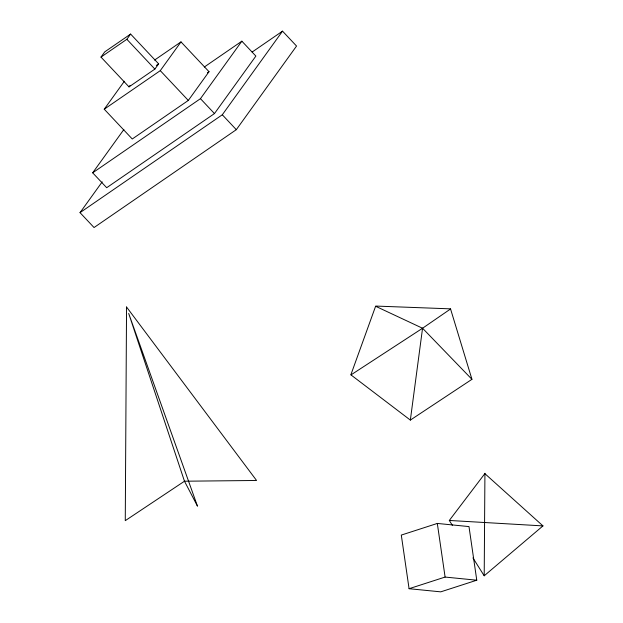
<?xml version="1.0" encoding="UTF-8"?>
<svg xmlns="http://www.w3.org/2000/svg" width="623" height="623" viewBox="0 0 623 623"><rect width="100%" height="100%" fill="white"/><g stroke="black" fill="none" stroke-linecap="round" stroke-linejoin="round"><path stroke-width="0.93" d="M452.384 525.345L449.308 520.462L484.85 473.62L542.968 525.905L484.203 575.792L484.928 473.254M410.347 420.089L471.946 379.321L450.522 308.852L375.685 306.064L350.858 374.812L410.347 420.089L422.558 328.243L450.585 308.953M100.988 57.09L104.75 51.865L130.62 34.07L158.647 63.865L154.878 69.091L129.016 86.885L100.988 57.09L126.858 39.296L130.62 34.07M154.566 60.073L180.989 41.897L209.017 71.692L188.31 100.435L132.263 138.991L104.243 109.196L124.382 81.231M129.016 86.885L130.09 85.39M104.243 109.196L160.282 70.648L180.989 41.897M204.344 66.996L241.864 41.18L255.874 56.078L214.468 113.573L106.689 187.71L92.679 172.82L123.876 129.498M252.159 52.044L282.531 31.15L296.548 46.047L236.312 129.677L94.05 227.535L80.032 212.645L102.195 181.869M92.679 172.82L200.458 98.675L241.864 41.18M80.032 212.645L222.302 114.78L282.531 31.15M156.295 65.477L158.647 63.865M207.412 72.79L209.017 71.692M351.045 374.851L422.558 328.243L471.946 379.321M437.315 523.437L401.298 535.079L409.077 588.704L440.749 591.85L476.774 580.208L468.987 526.583L437.315 523.437L445.102 577.062L476.774 580.208M409.077 588.704L445.102 577.062M449.308 520.462L542.968 525.905M375.794 306.345L422.558 328.243M222.302 114.78L236.312 129.677M200.458 98.675L214.468 113.573M160.282 70.648L188.31 100.435M126.858 39.296L154.878 69.091M472.912 557.889L484.203 575.792M126.547 306.999L125.27 520.657L184.478 481.213L256.567 480.481L126.547 306.999M197.405 506.001L184.478 481.213L128.696 313.447L197.405 506.001"/></g></svg>
